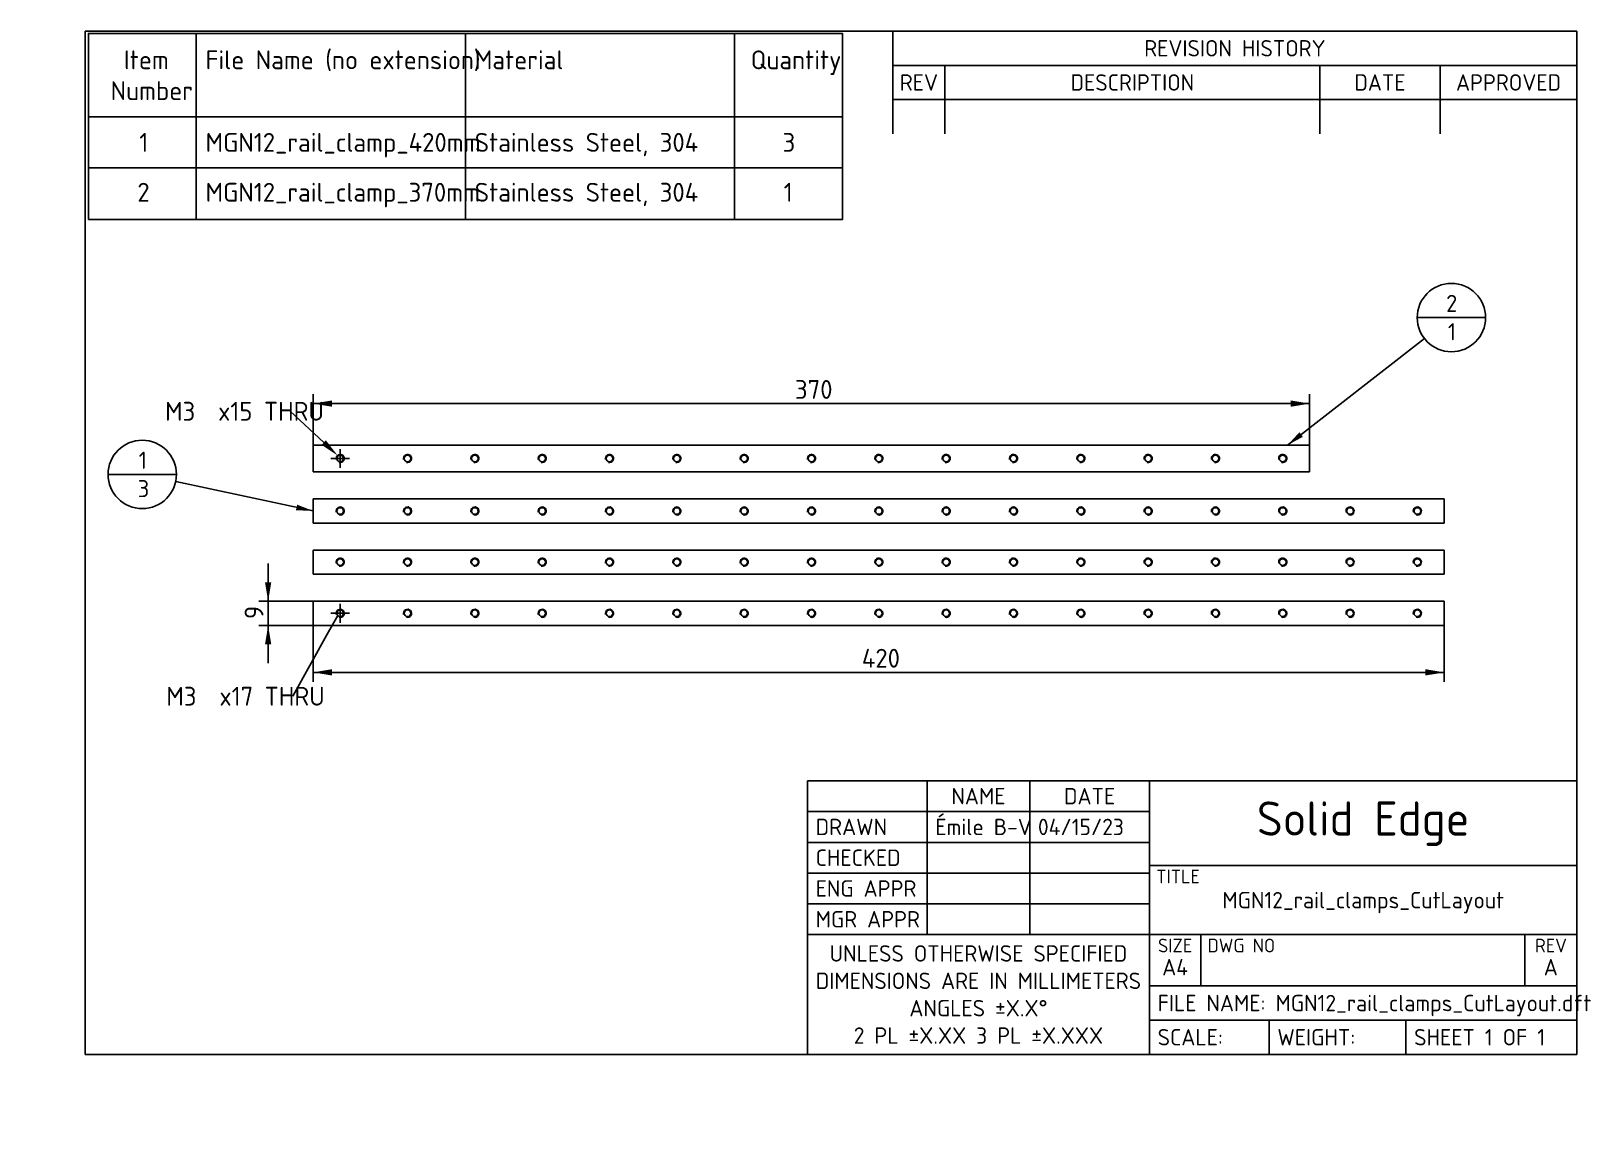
# Model space of a CAD drawing. Header units: millimetres. Extents: x 0 to 290, y -5 to 200.
import ezdxf
from ezdxf import colors
from ezdxf.entities.mleader import LeaderData, LeaderLine
from ezdxf.enums import TextEntityAlignment as Align
from ezdxf.lldxf.tags import DXFTag
from ezdxf.math import Vec2, Vec3

# ---------------------------------------------------------------- set-up
doc = ezdxf.new("R2010")
doc.units = ezdxf.units.MM
doc.layers.add('Default', color=7, linetype='Continuous')
doc.layers.add('MGN12_RAIL_CLAMP', color=7, linetype='Continuous')
doc.styles.add('SEACAD_Solid_Edge_ISO', font='seiso.ttf')
tags = doc.linetypes.add('CENTER2', pattern=[28.575, 19.05, -3.175, 3.175, -3.175]).pattern_tags.tags
tags[10:11] = [DXFTag(74, 4), DXFTag(75, 0), DXFTag(340, '0'), DXFTag(46, 0.0), DXFTag(50, 0.0), DXFTag(44, 0.0), DXFTag(45, 0.0)]
tags[8:9] = [DXFTag(74, 4), DXFTag(75, 0), DXFTag(340, '0'), DXFTag(46, 0.0), DXFTag(50, 0.0), DXFTag(44, 0.0), DXFTag(45, 0.0)]
tags[6:7] = [DXFTag(74, 4), DXFTag(75, 0), DXFTag(340, '0'), DXFTag(46, 0.0), DXFTag(50, 0.0), DXFTag(44, 0.0), DXFTag(45, 0.0)]
tags[4:5] = [DXFTag(74, 4), DXFTag(75, 0), DXFTag(340, '0'), DXFTag(46, 0.0), DXFTag(50, 0.0), DXFTag(44, 0.0), DXFTag(45, 0.0)]
doc.dimstyles.new('ISO_(mm)', dxfattribs={"dimtxt": 3.5, "dimasz": 3.5, "dimexe": 1.75, "dimexo": 0, "dimgap": 0.875, "dimtad": 1, "dimlfac": 2, "dimtxsty": 'SEACAD_Solid_Edge_ISO', "dimblk1": '_SE_FILLED', "dimblk2": '_SE_FILLED', "dimsah": 1, "dimcen": 1.75, "dimadec": 0, "dimazin": 0, "dimtfac": 0.5, "dimtmove": 0, "dimatfit": 3, "dimfxl": 1, "dimarcsym": 0})

# ---------------------------------------------------------------- blocks, each defined once
blk = doc.blocks.new('_SE_FILLED')
at = {"color": 0}
blk.add_line((0, 0), (-1, 0), dxfattribs=at)
blk.add_solid([(0, 0), (-1, -0.1665), (-1, 0.1665), (0, 0)], dxfattribs=at)
blk = doc.blocks.new('SEANNOT_GROUP1')
at = {"layer": 'Default', "linetype": 'Continuous'}
blk.add_hatch(color=7, dxfattribs=at).paths.add_polyline_path([(235.47, 125.52), (233.29, 123.15), (236.12, 124.68)])
at = {"layer": 'Default', "color": 7, "linetype": 'Continuous'}
blk.add_line((257.34, 146.82), (270.04, 146.82), dxfattribs=at)
blk.add_lwpolyline([(258.68, 142.92), (233.29, 123.15)], dxfattribs=at)
blk.add_circle((263.69, 146.82), 6.35, dxfattribs=at)
at = {"layer": 'Default', "color": 7, "linetype": 'Continuous', "style": 'SEACAD_Solid_Edge_ISO'}
for s, p in [('2', (262.71, 151.04)), ('1', (263.04, 145.77))]:
    blk.add_text(s, height=3.17, dxfattribs=at).set_placement(p, align=Align.TOP_LEFT)
blk = doc.blocks.new('SEANNOT_GROUP2')
at = {"layer": 'Default', "linetype": 'Continuous'}
blk.add_hatch(color=7, dxfattribs=at).paths.add_polyline_path([(49.15, 111.05), (52.37, 110.9), (49.37, 112.08)])
at = {"layer": 'Default', "color": 7, "linetype": 'Continuous'}
blk.add_line((14.27, 117.69), (26.97, 117.69), dxfattribs=at)
blk.add_lwpolyline([(26.83, 116.36), (52.37, 110.9)], dxfattribs=at)
blk.add_circle((20.62, 117.69), 6.35, dxfattribs=at)
at = {"layer": 'Default', "color": 7, "linetype": 'Continuous', "style": 'SEACAD_Solid_Edge_ISO'}
for s, p in [('1', (19.97, 121.91)), ('3', (19.79, 116.64))]:
    blk.add_text(s, height=3.17, dxfattribs=at).set_placement(p, align=Align.TOP_LEFT)
blk = doc.blocks.new('SE')
at = {"layer": 'Default', "color": 7, "linetype": 'Continuous'}
for p, q in [((30.61, 199.58), (30.61, 184.07)), ((80.61, 199.58), (80.61, 184.07)), ((130.61, 199.58), (130.61, 184.07)), ((10.61, 184.07), (150.61, 184.07)), ((30.61, 184.07), (30.61, 174.64)), ((80.61, 184.07), (80.61, 174.64)), ((130.61, 184.07), (130.61, 174.64)), ((10.61, 174.64), (150.61, 174.64)), ((30.61, 174.64), (30.61, 165.03)), ((80.61, 174.64), (80.61, 165.03)), ((130.61, 174.64), (130.61, 165.03))]:
    blk.add_line(p, q, dxfattribs=at)
blk.add_lwpolyline([(10.61, 165.03), (10.61, 199.58), (150.61, 199.58), (150.61, 165.03), (10.61, 165.03)], dxfattribs=at)
at = {"layer": 'Default', "color": 7, "linetype": 'Continuous', "style": 'SEACAD_Solid_Edge_ISO'}
for s, p in [('Item', (17.21, 196.43)), ('File Name (no extension)', (32.37, 196.43)), ('Material', (82.37, 196.43)), ('Quantity', (133.59, 196.43)), ('Number', (14.74, 190.71)), ('1', (20.07, 181.1)), ('MGN12_rail_clamp_420mm', (32.37, 181.1)), ('Stainless Steel, 304', (82.37, 181.1)), ('3', (139.52, 181.1)), ('2', (19.71, 171.84)), ('MGN12_rail_clamp_370mm', (32.37, 171.84)), ('Stainless Steel, 304', (82.37, 171.84)), ('1', (139.72, 171.84))]:
    blk.add_text(s, height=3.5, dxfattribs=at).set_placement(p, align=Align.TOP_LEFT)
blk = doc.blocks.new('SEANNOT_GROUP4')
at = {"layer": 'Default', "color": 7, "linetype": 'CENTER2'}
for p, q in [((57.37, 93.65), (57.37, 90.15)), ((59.12, 91.9), (55.62, 91.9))]:
    blk.add_line(p, q, dxfattribs=at)
blk = doc.blocks.new('SEANNOT_GROUP5')
at = {"layer": 'Default', "color": 7, "linetype": 'CENTER2'}
for p, q in [((57.37, 122.4), (57.37, 118.9)), ((59.12, 120.65), (55.62, 120.65))]:
    blk.add_line(p, q, dxfattribs=at)
blk = doc.blocks.new('SE1')
at = {"layer": 'MGN12_RAIL_CLAMP', "color": 7, "linetype": 'Continuous'}
for p, q in [((52.37, 118.15), (52.37, 123.15)), ((237.37, 123.15), (52.37, 123.15)), ((237.37, 118.15), (237.37, 123.15)), ((237.37, 118.15), (52.37, 118.15)), ((52.37, 108.65), (52.37, 113.15)), ((262.37, 113.15), (52.37, 113.15)), ((262.37, 108.65), (262.37, 113.15)), ((262.37, 108.65), (52.37, 108.65)), ((52.37, 99.15), (52.37, 103.65)), ((262.37, 103.65), (52.37, 103.65)), ((262.37, 99.15), (262.37, 103.65)), ((262.37, 99.15), (52.37, 99.15)), ((52.37, 89.65), (52.37, 94.15)), ((262.37, 94.15), (52.37, 94.15)), ((262.37, 89.65), (262.37, 94.15)), ((262.37, 89.65), (52.37, 89.65))]:
    blk.add_line(p, q, dxfattribs=at)
for centre in [(57.37, 120.65), (69.87, 120.65), (82.37, 120.65), (94.87, 120.65), (107.37, 120.65), (119.87, 120.65), (132.37, 120.65), (144.87, 120.65), (157.37, 120.65), (169.87, 120.65), (182.37, 120.65), (194.87, 120.65), (207.37, 120.65), (219.87, 120.65), (232.37, 120.65), (57.37, 110.9), (69.87, 110.9), (82.37, 110.9), (94.87, 110.9), (107.37, 110.9), (119.87, 110.9), (132.37, 110.9), (144.87, 110.9), (157.37, 110.9), (169.87, 110.9), (182.37, 110.9), (194.87, 110.9), (207.37, 110.9), (219.87, 110.9), (232.37, 110.9), (244.87, 110.9), (257.37, 110.9), (57.37, 101.4), (69.87, 101.4), (82.37, 101.4), (94.87, 101.4), (107.37, 101.4), (119.87, 101.4), (132.37, 101.4), (144.87, 101.4), (157.37, 101.4), (169.87, 101.4), (182.37, 101.4), (194.87, 101.4), (207.37, 101.4), (219.87, 101.4), (232.37, 101.4), (244.87, 101.4), (257.37, 101.4), (57.37, 91.9), (69.87, 91.9), (82.37, 91.9), (94.87, 91.9), (107.37, 91.9), (119.87, 91.9), (132.37, 91.9), (144.87, 91.9), (157.37, 91.9), (169.87, 91.9), (182.37, 91.9), (194.87, 91.9), (207.37, 91.9), (219.87, 91.9), (232.37, 91.9), (244.87, 91.9), (257.37, 91.9)]:
    blk.add_circle(centre, 0.615, dxfattribs=at)
for centre in [(57.37, 120.65), (69.87, 120.65), (82.37, 120.65), (94.87, 120.65), (107.37, 120.65), (119.87, 120.65), (132.37, 120.65), (144.87, 120.65), (157.37, 120.65), (169.87, 120.65), (182.37, 120.65), (194.87, 120.65), (207.37, 120.65), (219.87, 120.65), (232.37, 120.65), (57.37, 110.9), (69.87, 110.9), (82.37, 110.9), (94.87, 110.9), (107.37, 110.9), (119.87, 110.9), (132.37, 110.9), (144.87, 110.9), (157.37, 110.9), (169.87, 110.9), (182.37, 110.9), (194.87, 110.9), (207.37, 110.9), (219.87, 110.9), (232.37, 110.9), (244.87, 110.9), (257.37, 110.9), (57.37, 101.4), (69.87, 101.4), (82.37, 101.4), (94.87, 101.4), (107.37, 101.4), (119.87, 101.4), (132.37, 101.4), (144.87, 101.4), (157.37, 101.4), (169.87, 101.4), (182.37, 101.4), (194.87, 101.4), (207.37, 101.4), (219.87, 101.4), (232.37, 101.4), (244.87, 101.4), (257.37, 101.4), (57.37, 91.9), (69.87, 91.9), (82.37, 91.9), (94.87, 91.9), (107.37, 91.9), (119.87, 91.9), (132.37, 91.9), (144.87, 91.9), (157.37, 91.9), (169.87, 91.9), (182.37, 91.9), (194.87, 91.9), (207.37, 91.9), (219.87, 91.9), (232.37, 91.9), (244.87, 91.9), (257.37, 91.9)]:
    blk.add_arc(centre, 0.75, 255, 195, dxfattribs=at)
blk = doc.blocks.new('DMBLK1')
at = {"layer": 'Default', "linetype": 'Continuous'}
for points in [[(55.87, 80.35), (55.87, 81.52), (52.37, 80.93)], [(258.87, 80.35), (262.37, 80.93), (258.87, 81.52)]]:
    blk.add_hatch(color=7, dxfattribs=at).paths.add_polyline_path(points)
at = {"layer": 'Default', "color": 7, "linetype": 'Continuous'}
for p, q in [((52.37, 89.65), (52.37, 79.18)), ((262.37, 89.65), (262.37, 79.18)), ((262.37, 80.93), (52.37, 80.93))]:
    blk.add_line(p, q, dxfattribs=at)
at = {"layer": 'Default', "color": 7, "linetype": 'Continuous', "style": 'SEACAD_Solid_Edge_ISO'}
blk.add_text('420', height=3.5, dxfattribs=at).set_placement((154.23, 85.31), align=Align.TOP_LEFT)
blk = doc.blocks.new('DMBLK2')
at = {"layer": 'Default', "linetype": 'Continuous'}
for points in [[(43.41, 97.65), (43.99, 94.15), (44.58, 97.65)], [(43.41, 86.15), (44.58, 86.15), (43.99, 89.65)]]:
    blk.add_hatch(color=7, dxfattribs=at).paths.add_polyline_path(points)
at = {"layer": 'Default', "color": 7, "linetype": 'Continuous'}
for p, q in [((43.99, 82.65), (43.99, 101.15)), ((52.37, 94.15), (42.24, 94.15)), ((52.37, 89.65), (42.24, 89.65))]:
    blk.add_line(p, q, dxfattribs=at)
at = {"layer": 'Default', "color": 7, "linetype": 'Continuous', "style": 'SEACAD_Solid_Edge_ISO'}
blk.add_text('9', height=3.5, rotation=90, dxfattribs=at).set_placement((39.62, 90.83), align=Align.TOP_LEFT)
blk = doc.blocks.new('DMBLK3')
at = {"layer": 'Default', "linetype": 'Continuous'}
for points in [[(55.87, 131.43), (52.37, 130.84), (55.87, 130.26)], [(233.87, 131.43), (233.87, 130.26), (237.37, 130.84)]]:
    blk.add_hatch(color=7, dxfattribs=at).paths.add_polyline_path(points)
at = {"layer": 'Default', "color": 7, "linetype": 'Continuous'}
for p, q in [((52.37, 123.15), (52.37, 132.59)), ((237.37, 130.84), (52.37, 130.84)), ((237.37, 123.15), (237.37, 132.59))]:
    blk.add_line(p, q, dxfattribs=at)
at = {"layer": 'Default', "color": 7, "linetype": 'Continuous', "style": 'SEACAD_Solid_Edge_ISO'}
blk.add_text('370', height=3.5, dxfattribs=at).set_placement((141.81, 135.22), align=Align.TOP_LEFT)
blk = doc.blocks.new('_Dot')
at = {"color": 0, "linetype": 'ByBlock', "lineweight": -2}
blk.add_line((-0.5, 0), (-1, 0), dxfattribs=at)
at = {"color": 0, "linetype": 'ByBlock', "const_width": 0.5}
blk.add_lwpolyline([(-0.25, 0, 1), (0.25, 0, 1)], format="xyb", close=True, dxfattribs=at)

msp = doc.modelspace()

# ---------------------------------------------------------------- linework, layer by layer
at = {"layer": 'Default', "color": 7, "linetype": 'Continuous'}
for p, q in [((287, 200), (10, 200)), ((10, 200), (10, 10)), ((160, 200), (160, 180.95)), ((287, 10), (287, 200)), ((160, 193.65), (287, 193.65)), ((169.652, 193.65), (169.652, 180.95)), ((239.248, 193.65), (239.248, 180.95)), ((261.6, 193.65), (261.6, 180.95)), ((160, 187.3), (287, 187.3)), ((144.125, 10), (144.125, 60.8)), ((144.125, 60.8), (287, 60.8)), ((166.35, 32.225), (166.35, 60.8)), ((185.4, 32.225), (185.4, 60.8)), ((207.625, 10), (207.625, 60.8)), ((144.125, 55.085), (207.625, 55.085)), ((144.125, 49.37), (207.625, 49.37)), ((144.125, 43.655), (207.625, 43.655)), ((207.625, 45.052), (287, 45.052)), ((144.125, 37.94), (207.625, 37.94)), ((144.125, 32.225), (287, 32.225)), ((217.15, 22.7), (217.15, 32.098)), ((277.348, 22.7), (277.348, 32.098)), ((207.625, 22.7), (287, 22.7)), ((207.625, 16.35), (287, 16.35)), ((229.85, 10), (229.85, 16.35)), ((255.25, 10), (255.25, 16.35)), ((10, 10), (287, 10))]:
    msp.add_line(p, q, dxfattribs=at)

# ---------------------------------------------------------------- block references
at = {"layer": 'Default'}
for name in ['SE', 'SEANNOT_GROUP1', 'SEANNOT_GROUP2', 'SE1', 'SEANNOT_GROUP5', 'SEANNOT_GROUP4']:
    msp.add_blockref(name, (0, 0), dxfattribs=at)

# ---------------------------------------------------------------- texts
for s, insert, char_height, width, attachment_point in [('{\\fSolid Edge ISO|b0||i0||c0|p34;\\C7;\\H3.048;\\W1.;REVISION HISTORY}', (223.5, 196.825), 3.048, 127, 5), ('{\\fSolid Edge ISO|b0||i0||c0|p34;\\C7;\\H3.048;\\W1.;REV}', (164.826, 190.475), 3.048, 9.652, 5), ('{\\fSolid Edge ISO|b0||i0||c0|p34;\\C7;\\H3.048;\\W1.;DESCRIPTION}', (204.45, 190.475), 3.048, 69.596, 5), ('{\\fSolid Edge ISO|b0||i0||c0|p34;\\C7;\\H3.048;\\W1.;DATE}', (250.424, 190.475), 3.048, 22.352, 5), ('{\\fSolid Edge ISO|b0||i0||c0|p34;\\C7;\\H3.048;\\W1.;APPROVED}', (274.3, 190.475), 3.048, 25.4, 5), ('{\\fSolid Edge ISO|b0||i0||c0|p34;\\C7;\\H3.048;\\W1.;NAME}', (175.875, 57.9425), 3.048, 19.05, 5), ('{\\fSolid Edge ISO|b0||i0||c0|p34;\\C7;\\H3.048;\\W1.;DATE}', (196.5125, 57.9425), 3.048, 22.225, 5), ('{\\fSolid Edge ISO|b1||i0||c0|p34;\\C7;\\H6.35;\\W1.;Solid Edge}', (247.3125, 52.831), 6.35, 79.375, 5), ('{\\fSolid Edge ISO|b0||i0||c0|p34;\\C7;\\H3.048;\\W1.;DRAWN}', (145.649, 52.2275), 3.048, 20.701, 4), ('{\\fSolid Edge ISO|b0||i0||c0|p34;\\C7;\\H3.048;\\W1.;CHECKED}', (145.649, 46.5125), 3.048, 20.701, 4), ('{\\fSolid Edge ISO|b0||i0||c0|p34;\\C7;\\H2.54;\\W1.;TITLE}', (208.895, 44.3015), 2.54, 78.105, 1), ('{\\fSolid Edge ISO|b0||i0||c0|p34;\\C7;\\H3.048;\\W1.;ENG APPR}', (145.649, 40.7975), 3.048, 20.701, 4), ('{\\fSolid Edge ISO|b0||i0||c0|p34;\\C7;\\H3.048;\\W1.;MGR APPR}', (145.649, 35.0825), 3.048, 20.701, 4), ('{\\fSolid Edge ISO|b0||i0||c0|p34;\\C7;\\H3.048;\\W1.;UNLESS OTHERWISE SPECIFIED\\P}{\\fSolid Edge ISO|b0||i0||c0|p34;\\C7;\\H3.048;\\W1.;DIMENSIONS ARE IN MILLIMETERS\\P}{\\fSolid Edge ISO|b0||i0||c0|p34;\\C7;\\H3.048;\\W1.;ANGLES ±X.X°\\P}{\\fSolid Edge ISO|b0||i0||c0|p34;\\C7;\\H3.048;\\W1.;2 PL ±X.XX 3 PL ±X.XXX}', (175.875, 21.1125), 3.048, 63.5, 5), ('{\\fSolid Edge ISO|b0||i0||c0|p34;\\C7;\\H2.54;\\W1.;SIZE}', (212.3875, 31.4745), 2.54, 9.525, 2), ('{\\fSolid Edge ISO|b0||i0||c0|p34;\\C7;\\H2.54;\\W1.;DWG NO}', (218.42, 31.4745), 2.54, 58.928, 1), ('{\\fSolid Edge ISO|b0||i0||c0|p34;\\C7;\\H2.54;\\W1.;REV}', (282.174, 31.4745), 2.54, 9.652, 2), ('{\\fSolid Edge ISO|b1||i0||c0|p34;\\C7;\\H3.048;\\W1.;A4}', (212.3875, 26.1925), 3.048, 9.525, 5), ('{\\fSolid Edge ISO|b0||i0||c0|p34;\\C7;\\H3.048;\\W1.;SCALE:}', (209.149, 13.175), 3.048, 20.701, 4), ('{\\fSolid Edge ISO|b0||i0||c0|p34;\\C7;\\H3.048;\\W1.;WEIGHT:}', (231.374, 13.175), 3.048, 23.876, 4)]:
    msp.add_mtext(s, dxfattribs=dict(at, insert=insert, char_height=char_height, width=width, attachment_point=attachment_point))

# ---------------------------------------------------------------- dimensions: what is measured, and where the dimension line sits
at = {"layer": 'Default', "color": 7, "linetype": 'Continuous'}
for base, p1, p2, angle, picture, middle in [((237.3682, 130.8432), (237.3682, 123.1516), (52.3682, 123.1516), 180, 'DMBLK3', (144.8682, 130.8432)), ((43.9918, 89.6516), (52.3682, 89.6516), (52.3682, 94.1516), 90, 'DMBLK2', (43.9918, 91.9016)), ((262.3682, 80.9349), (262.3682, 89.6516), (52.3682, 89.6516), 180, 'DMBLK1', (157.3682, 80.9349))]:
    dim = msp.add_linear_dim(base=base, p1=p1, p2=p2, angle=angle, text='\\A1;<>', dimstyle='ISO_(mm)', dxfattribs=at)
    dim.commit()
    dim.dimension.update_dxf_attribs({"geometry": picture, "text_midpoint": middle, "dimtype": 161})

# ---------------------------------------------------------------- leaders
ml = msp.add_multileader_mtext('Standard', dxfattribs=at)
ml.set_content('{\\pxsm0.9;\\fSolid Edge ISO|b0||i0||c0|p34;\\W1.;M3  x15 THRU\\P}', color=256)
ml.set_leader_properties()
ml.build(insert=Vec2(0, 0))
ml.multileader.update_dxf_attribs({"dogleg_length": 0, "arrow_head_size": 3.5})
ctx = ml.context
ctx.base_point, ctx.char_height, ctx.arrow_head_size, ctx.landing_gap_size = Vec3(22.8548, 129.6584), 3.5, 3.5, 1.225
notes = []
notes.append((ctx, [(0, (1, 1, 0), (48.0878, 129.4084), (-1, 0), 0, [(0, [(56.8791, 121.2201)], 0, [])])]))
ctx.mtext.insert = Vec3(24.8548, 131.1671)
ml = msp.add_multileader_mtext('Standard', dxfattribs=at)
ml.set_content('{\\pxsm0.9;\\fSolid Edge ISO|b0||i0||c0|p34;\\W1.;M3  x17 THRU\\P}', color=256)
ml.set_leader_properties()
ml.set_arrow_properties(name='_SE_FILLED')
ml.build(insert=Vec2(0, 0))
ml.multileader.update_dxf_attribs({"dogleg_length": 0, "arrow_head_size": 3.5})
ctx = ml.context
ctx.base_point, ctx.char_height, ctx.arrow_head_size, ctx.landing_gap_size = Vec3(23.0897, 76.7401), 3.5, 3.5, 1.225
notes.append((ctx, [(0, (1, 1, 0), (48.6062, 76.4901), (-1, 0), 0, [(0, [(56.9073, 91.4948)], 0, [])])]))
ctx.mtext.insert = Vec3(25.0897, 78.2489)
ml = msp.add_multileader_mtext('Standard', dxfattribs=at)
ml.set_content('{\\pxsm0.9;\\fSolid Edge ISO|b0||i0||c0|p34;\\W1.;Émile B-V\\P}', color=256)
ml.set_leader_properties()
ml.set_arrow_properties(name='DOT')
ml.build(insert=Vec2(0, 0))
ml.multileader.update_dxf_attribs({"leader_type": 0, "dogleg_length": 0, "arrow_head_size": 3.048})
ctx = ml.context
ctx.base_point, ctx.char_height, ctx.arrow_head_size, ctx.landing_gap_size = Vec3(165.874, 52.2245), 3.048, 3.048, 1.0668
notes.append((ctx, [(0, (0, 0, 0), (0, 0), (1, 0), 1, [])]))
ctx.mtext.insert = Vec3(167.874, 53.7515)
ml = msp.add_multileader_mtext('Standard', dxfattribs=at)
ml.set_content('{\\pxsm0.9;\\fSolid Edge ISO|b0||i0||c0|p34;\\W1.;04/15/23\\P}', color=256)
ml.set_leader_properties()
ml.set_arrow_properties(name='DOT')
ml.build(insert=Vec2(0, 0))
ml.multileader.update_dxf_attribs({"leader_type": 0, "dogleg_length": 0, "arrow_head_size": 3.048})
ctx = ml.context
ctx.base_point, ctx.char_height, ctx.arrow_head_size, ctx.landing_gap_size = Vec3(184.924, 52.2123), 3.048, 3.048, 1.0668
notes.append((ctx, [(0, (0, 0, 0), (0, 0), (1, 0), 1, [])]))
ctx.mtext.insert = Vec3(186.924, 53.7515)
ml = msp.add_multileader_mtext('Standard', dxfattribs=at)
ml.set_content('{\\pxsm0.9;\\fSolid Edge ISO|b0||i0||c0|p34;\\W1.;MGN12_rail_clamps_CutLayout\\P}', color=256)
ml.set_leader_properties()
ml.set_arrow_properties(name='DOT')
ml.build(insert=Vec2(0, 0))
ml.multileader.update_dxf_attribs({"leader_type": 0, "dogleg_length": 0, "arrow_head_size": 3.048})
ctx = ml.context
ctx.base_point, ctx.char_height, ctx.arrow_head_size, ctx.landing_gap_size = Vec3(222.8681, 38.2331), 3.048, 3.048, 1.0668
ctx.text_align_type = 1
notes.append((ctx, [(0, (0, 0, 0), (0, 0), (1, 0), 1, [])]))
ctx.mtext.insert, ctx.mtext.alignment = Vec3(247.3212, 40.1625), 2
ml = msp.add_multileader_mtext('Standard', dxfattribs=at)
ml.set_content('{\\pxsm0.9;\\fSolid Edge ISO|b0||i0||c0|p34;\\W1.;A\\P}', color=256)
ml.set_leader_properties()
ml.set_arrow_properties(name='DOT')
ml.build(insert=Vec2(0, 0))
ml.multileader.update_dxf_attribs({"leader_type": 0, "dogleg_length": 0, "arrow_head_size": 3.048})
ctx = ml.context
ctx.base_point, ctx.char_height, ctx.arrow_head_size, ctx.landing_gap_size = Vec3(279.3427, 26.1925), 3.048, 3.048, 1.0668
ctx.text_align_type = 1
notes.append((ctx, [(0, (0, 0, 0), (0, 0), (1, 0), 1, [])]))
ctx.mtext.insert, ctx.mtext.alignment = Vec3(282.1498, 27.7165), 2
ml = msp.add_multileader_mtext('Standard', dxfattribs=at)
ml.set_content('{\\pxsm0.9;\\fSolid Edge ISO|b0||i0||c0|p34;\\W1.;FILE NAME: MGN12_rail_clamps_CutLayout.dft\\P}', color=256)
ml.set_leader_properties()
ml.set_arrow_properties(name='DOT')
ml.build(insert=Vec2(0, 0))
ml.multileader.update_dxf_attribs({"leader_type": 0, "dogleg_length": 0, "arrow_head_size": 3.048})
ctx = ml.context
ctx.base_point, ctx.char_height, ctx.arrow_head_size, ctx.landing_gap_size = Vec3(207.149, 19.1196), 3.048, 3.048, 1.0668
notes.append((ctx, [(0, (0, 0, 0), (0, 0), (1, 0), 1, [])]))
ctx.mtext.insert = Vec3(209.149, 21.049)
ml = msp.add_multileader_mtext('Standard', dxfattribs=at)
ml.set_content('{\\pxsm0.9;\\fSolid Edge ISO|b0||i0||c0|p34;\\W1.;SHEET 1 OF 1\\P}', color=256)
ml.set_leader_properties()
ml.set_arrow_properties(name='DOT')
ml.build(insert=Vec2(0, 0))
ml.multileader.update_dxf_attribs({"leader_type": 0, "dogleg_length": 0, "arrow_head_size": 3.048})
ctx = ml.context
ctx.base_point, ctx.char_height, ctx.arrow_head_size, ctx.landing_gap_size = Vec3(254.774, 13.1598), 3.048, 3.048, 1.0668
notes.append((ctx, [(0, (0, 0, 0), (0, 0), (1, 0), 1, [])]))
ctx.mtext.insert = Vec3(256.774, 14.699)
for ctx, leaders in notes:
    for number, flags, end, landing, length, lines in leaders:
        leader = LeaderData()
        leader.index, (leader.has_last_leader_line, leader.has_dogleg_vector, leader.attachment_direction) = number, flags
        leader.last_leader_point, leader.dogleg_vector, leader.dogleg_length = Vec3(end), Vec3(landing), length
        for number, points, colour, breaks in lines:
            line = LeaderLine()
            line.index, line.vertices, line.color, line.breaks = number, Vec3.list(points), colors.encode_raw_color(colour), breaks
            leader.lines.append(line)
        ctx.leaders.append(leader)

doc.saveas('drawing.dxf')
